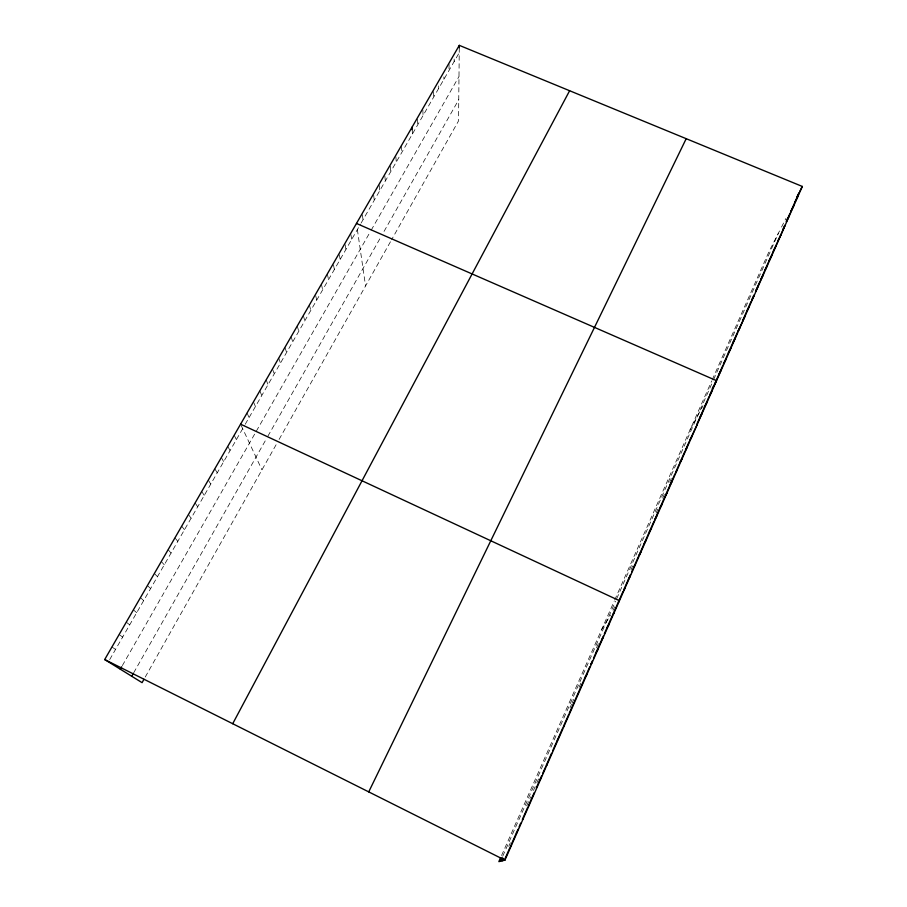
<?xml version="1.0" encoding="UTF-8"?>
<svg xmlns="http://www.w3.org/2000/svg" width="907" height="907" viewBox="0 0 907 907"><rect width="100%" height="100%" fill="white"/><g stroke="black" fill="none" stroke-linecap="round" stroke-linejoin="round"><path stroke-width="0.68" stroke-dasharray="4.54 3.4" d="M454.158 61.529L454.169 59.091M459.282 47.81L458.534 120.903L391.609 239.709M508.748 846.367L510.335 842.784M526.65 805.858L530.629 796.856M533.463 790.462L535.153 786.63M536.853 782.798L538.531 778.988M569.936 707.948L571.546 704.286M572.09 703.072L573.7 699.422M579.063 687.291L581.727 681.259M596.5 647.836L598.586 643.12M613.064 610.354L614.629 606.806M630.989 569.823L632.689 565.957M656.124 512.954L657.768 509.224M662.688 498.102L664.321 494.417M669.729 482.161L671.35 478.499M501.571 855.494L614.13 601.307M614.674 600.083L711.712 380.951M712.244 379.75L769.113 251.341L780.893 228.315M502.773 856.14L615.547 601.25M616.669 598.722L713.061 380.861M713.605 379.614L778.41 233.167M781.517 227.079L785.972 218.372M690.057 429.839L702.97 405.894M145.256 677.019L277.202 442.797M279.095 439.43L390.985 240.82M133.703 672.767L266.545 438.557M267.86 436.233L380.793 237.146M384.046 231.398L458.749 99.691M122.354 665.591L370.487 231.421M371.167 230.219L458.987 76.539M109.702 659.582L244.607 425.349M245.241 424.238L360.51 224.12M361.145 223.02L459.237 52.719M601.636 629.526L610.626 614.969M111.935 646.997L115.552 649.423M119.134 634.537L122.66 637.077M126.277 622.168L129.712 624.832M133.374 609.878L136.73 612.656M140.415 597.668L143.691 600.57M147.422 585.548L150.596 588.575M154.371 573.507L157.467 576.648M161.276 561.558L164.292 564.8M168.124 549.676L171.06 553.043M174.938 537.885L177.795 541.354M181.706 526.173L184.472 529.756M188.418 514.53L191.116 518.226M195.096 502.977L197.715 506.775M201.717 491.492L204.268 495.392M208.304 480.086L210.775 484.089M214.846 468.76L217.238 472.864M221.342 457.502L223.666 461.708M227.804 446.323L230.049 450.632M234.21 435.224L236.387 439.623M241.115 425.315L261.953 469.849M247.044 412.991L249.085 417.583M253.472 401.858L255.434 406.551M259.856 390.815L261.749 395.599M266.193 379.829L268.019 384.715M272.485 368.922L274.243 373.899M278.744 358.095L280.433 363.151M284.957 347.336L286.578 352.483M291.124 336.633L292.689 341.871M297.258 326.01L298.754 331.338M303.357 315.455L304.786 320.863M309.412 304.967L310.784 310.466M315.693 295.671L316.736 300.126M321.407 284.197L322.643 289.855M327.348 273.914L328.527 279.651M333.47 264.855L334.366 269.515M339.32 254.72L340.17 259.436M345.136 244.641L345.941 249.414M350.918 234.63L351.667 239.471M357.369 229.573L365.555 285.954M362.358 214.789L363.027 219.743M373.673 195.198L374.251 200.277M379.273 185.493L379.806 190.629M384.829 175.845L385.328 181.037M390.361 166.264L390.815 171.502M395.86 156.741L396.268 162.036M401.234 145.936L401.688 152.614M412.22 129.871L412.436 133.964M417.515 119.214L417.764 124.713M422.855 109.974L423.059 115.529M433.421 91.652L433.546 97.31M438.705 85.916L438.739 88.285M443.886 76.914L443.908 79.317M449.033 64.352L449.044 70.395"/><path stroke-width="1.36" d="M459.282 47.81L459.305 45.35L802.31 186.445L504.927 860.153L498.839 861.65L500.471 857.954M502.376 860.777L503.442 858.373M504.315 860.301L509.825 847.83M518.022 829.281L510.38 846.582L511.049 846.276M519.11 826.821L520.731 823.125M527.749 807.241L522.364 819.44L523.169 818.84M534.178 792.684L528.293 806.017L529.155 805.257M536.298 787.877L541.604 775.87M542.658 773.478L545.3 767.503M546.343 765.123L551.581 753.264M552.726 750.667L562.419 728.718M563.553 726.156L568.632 714.659M569.188 713.39L574.233 701.973M574.789 700.714L589.709 666.917M592.441 660.727L590.808 664.434L592.316 662.178M593.529 658.255L603.28 636.181M604.357 633.744L612.384 615.558M612.917 614.356L617.69 603.552M618.223 602.339L623.064 591.364M623.608 590.151L630.535 574.46M631.601 572.056L633.188 568.451M638.46 556.501L633.721 567.249L634.991 565.106M654.072 521.14L638.993 555.311L640.954 551.989M664.82 496.809L654.593 519.972L656.691 516.332M665.387 495.539L674.91 473.964M676.021 471.447L679.354 463.908M684.864 451.414L679.899 462.649L682.223 458.488M685.409 450.178L689.252 441.494M696.848 424.261L709.195 396.325M709.716 395.123L713.956 385.52M714.489 384.33L722.89 365.306M727.573 354.705L723.412 364.126L726.088 359.115M737.357 332.54L728.083 353.526L730.804 348.424M737.867 331.384L744.772 316.792M742.516 320.851L746.506 311.815M747.073 310.534L751.041 301.555M751.597 300.274L753.853 295.183M760.021 281.215L755.542 291.351L758.467 285.75M760.576 279.957L764.465 271.148M765.02 269.901L768.331 262.395M782.514 230.265L784.668 225.39M790.031 213.236L786.29 221.727L789.441 215.594M500.517 861.242L502.206 857.41M368.73 791.89L686.202 138.692M796.913 196.989L799.056 192.794L790.575 212.023L793.761 205.821M799.6 191.74L802.31 186.445M794.827 202.374L798.047 196.105M785.099 225.424L768.887 261.137L771.914 255.309M777.639 241.307L780.734 235.321M773.274 251.194L776.335 245.287M765.066 270.003L767.458 265.388M760.61 280.082L762.98 275.535M751.62 300.444L753.932 296.033M747.073 310.727L749.375 306.373M737.913 331.486L740.146 327.268M232.714 723.718L569.619 90.734M732.731 343.005L735.498 337.812M718.695 374.784L721.348 369.863M712.346 388.513L716.564 380.691L356.474 223.451M709.83 395.135L711.757 391.586M704.388 407.198L706.916 402.549M699.558 418.15L702.041 413.592M697.143 424.703L689.796 440.246L692.2 435.893M685.454 450.348L687.234 447.151M675.477 472.944L677.189 469.905M143.986 679.275L142.082 682.654L104.69 659.548L459.305 45.35M669.876 485.347L672.121 481.39M131.719 676.248L133.034 673.924M665.364 495.846L667.008 492.955M120.302 669.196L121.674 666.792M659.718 508.351L661.872 504.609M649.423 531.672L651.487 528.135M644.231 543.452L646.238 540.028M628.415 579.267L630.274 576.183M623.676 590.378L624.878 588.394M618.279 602.599L619.447 600.706L240.582 424.181M612.951 614.651L614.096 612.826M607.044 627.655L608.71 625.036M601.67 639.832L603.28 637.338M596.262 652.088L597.815 649.718M585.321 676.86L586.772 674.74M562.986 727.437L564.211 725.838M557.306 740.305L558.474 738.842M545.821 766.313L546.876 765.123M540.016 779.453L541.014 778.41M516.389 832.966L517.126 832.513M104.69 659.548L504.927 860.153M412.084 127.139L412.22 129.871"/></g></svg>
